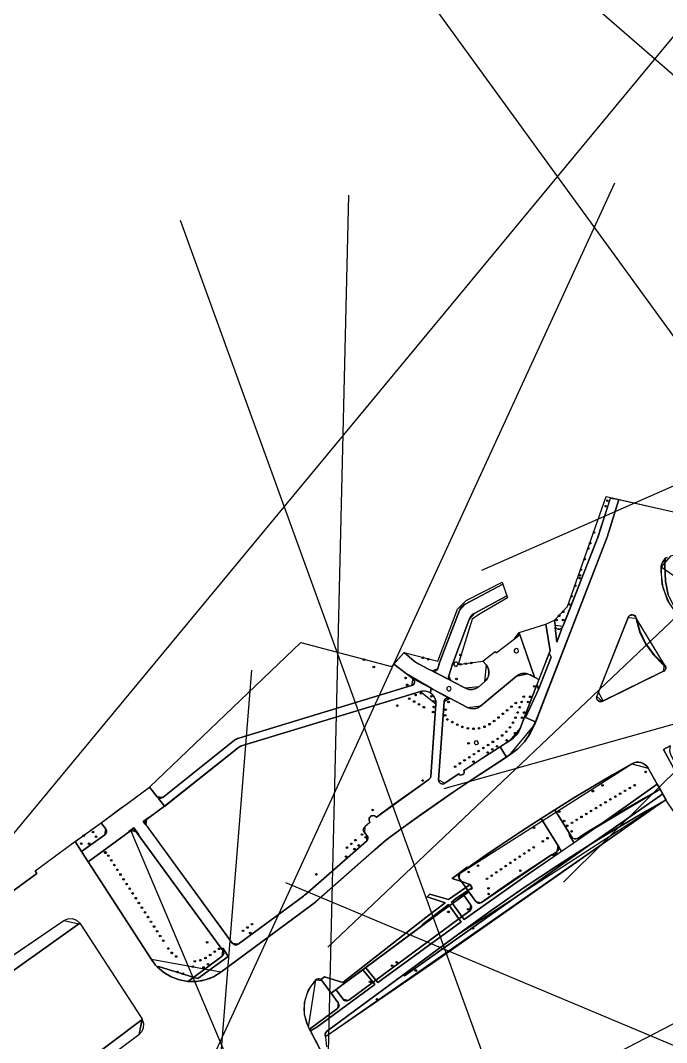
# Model space of a CAD drawing. Header units: metres. Extents: x 13966 to 15478, y -1639 to -430.
# Drawn here: x 14700.7 to 14861.3, y -911.7 to -657.6 of the extents above; entities that cross this region are included whole.
import ezdxf

# ---------------------------------------------------------------- set-up
doc = ezdxf.new("R2010")
doc.units = ezdxf.units.M
for name, color, linetype in [('BOUNDARY', 7, 'Continuous'), ('CURB', 7, 'Continuous'), ('ELECTR_CABLE', 7, 'Continuous'), ('ELECTR_CABLE_COMM', 7, 'Continuous'), ('GAS', 7, 'Continuous'), ('GRASS', 7, 'Continuous'), ('HEAT', 7, 'Continuous'), ('OVERHEAD_POWER_LINE', 7, 'Continuous'), ('ROAD', 7, 'Continuous'), ('SEWER', 7, 'Continuous'), ('SIDEWALK_PATH', 7, 'Continuous'), ('WATER_PIPELINE', 7, 'Continuous')]:
    doc.layers.add(name, color=color, linetype=linetype)

# ---------------------------------------------------------------- blocks, each defined once
blk = doc.blocks.new('ПУЗЫРЕПЛОДНИК_TINY_WINE_GOLD')
blk.add_circle((0, 0), 0.2)
blk = doc.blocks.new('ЛАПЧАТКА_GOLDFINGER')
blk.add_circle((0, 0), 0.2)
blk = doc.blocks.new('ИВА_БУЛЛАТА')
blk.add_circle((0, 0), 0.2)
blk = doc.blocks.new('СПИРЕЯ_GREFSHEIM')
blk.add_circle((0, 0), 0.2)
blk = doc.blocks.new('ПУЗЫРЕПЛОДНИК_LADY_IN_RED')
blk.add_circle((0, 0), 0.2)
blk = doc.blocks.new('КЛЕН_CRIMSON_SENTRY')
blk.add_circle((0, 0), 0.2)
blk = doc.blocks.new('КЛЕН_PRINCETON_GOLD')
blk.add_circle((0, 0), 0.2)
blk = doc.blocks.new('КЛЕН_ГИННАЛА')
blk.add_circle((0, 0), 0.2)

msp = doc.modelspace()

# ---------------------------------------------------------------- linework, layer by layer
at = {"layer": 'BOUNDARY'}
for points in [[(14676.98, -890.05), (14704.84, -869.67), (14704.36, -869.02), (14713.87, -862.05), (14721.71, -856.4), (14732.82, -848.19), (14770.43, -812.28), (14792.92, -818.26), (14796.13, -814.72), (14804.46, -816.94), (14809.33, -804.01), (14811.48, -801.85), (14820.46, -797.24), (14821.77, -801.15), (14814.79, -805.24), (14813.02, -806.43), (14809.49, -817.69), (14815.67, -816.87), (14818.73, -814.5), (14818.98, -814.82), (14823.51, -811.31), (14824.69, -809.8), (14831.34, -807.69), (14833.45, -806.71), (14836.72, -803.35), (14846.28, -775.98), (14863.79, -779.91)], [(14863.19, -854.44), (14861.17, -851.37), (14803.18, -892.05), (14776.51, -910.29), (14776.83, -912.8)]]:
    msp.add_lwpolyline(points, dxfattribs=at)
at = {"layer": 'CURB'}
for points in [[(14849.46, -776.69), (14846.55, -786.06), (14828.54, -832.59), (14822.2, -840.31), (14808.3, -849.47)], [(14847.4, -776.23), (14844.33, -785.92), (14835.52, -808.31), (14833.6, -808.06), (14833.45, -806.71)], [(14868.02, -789.5), (14862.32, -790.76), (14859.98, -793.46), (14882.64, -809.19), (14942.28, -781.63), (14943.74, -777.65), (14943.24, -776.57)], [(14804.99, -817.06), (14809.87, -804.3), (14811.28, -802.71), (14820.64, -797.79)], [(14820.64, -797.79), (14821.61, -800.65)], [(14807.99, -817.88), (14812.25, -806.52), (14813.64, -804.93), (14821.61, -800.65)], [(14824.9, -833.66), (14832.39, -814.33), (14831.34, -807.69)], [(14823.51, -811.31), (14824.21, -810.89), (14824.65, -809.72), (14824.67, -809.77)], [(14796.06, -814.67), (14798.62, -816.87), (14799.79, -817.66), (14811.34, -823.63)], [(14857.85, -815.07), (14860.64, -817.94)], [(14793.5, -817.62), (14798.26, -821.23), (14797.94, -822.99), (14754.97, -836.05), (14753.97, -836.57), (14736.1, -850.77), (14734.69, -850.6), (14732.8, -848.21)], [(14803.04, -819.34), (14804.45, -818.74), (14804.98, -817.02)], [(14807.68, -821.74), (14807.18, -820.56), (14807.99, -817.88)], [(14815.67, -816.87), (14816.47, -817.83), (14816.09, -822.06), (14814.64, -823.26), (14811.34, -823.63)], [(14807.68, -821.74), (14803.04, -819.34)], [(14804.64, -846.37), (14806.03, -826.95), (14807.48, -826.13), (14811.87, -828.4), (14815.17, -828.03), (14824.06, -820.61), (14826.79, -820.03)], [(14829.61, -821.49), (14826.79, -820.03)], [(14798.26, -821.23), (14807.48, -826.13)], [(14787.6, -856.95), (14787.54, -857), (14786.29, -858.09), (14786.2, -859.5), (14786.86, -860.25), (14786.76, -861.66), (14772.14, -874.44), (14771.06, -875.3), (14754.87, -887.28), (14753.47, -887.06), (14731.94, -857.57), (14732.16, -856.17), (14736.52, -852.99), (14736.58, -852.94), (14754.92, -838.37), (14755.91, -837.85), (14800.12, -824.42), (14803.98, -827.5), (14802.69, -845.58)], [(14844.38, -824.72), (14845.59, -826.82)], [(14826.57, -836.21), (14828.76, -832.01)], [(14822.51, -836.57), (14824.9, -833.66)], [(14822.51, -836.57), (14810.96, -844.06)], [(14824.02, -838.97), (14822.94, -839.82), (14821.52, -840.75), (14820.78, -841.22)], [(14809.81, -870.97), (14810.05, -869.58), (14852.68, -842.39), (14856.78, -843.53), (14861.17, -851.37)], [(14809.65, -844.93), (14806.2, -847.27)], [(14789.16, -855.69), (14789.22, -855.65), (14802.26, -846.34)], [(14804.64, -846.37), (14806.2, -847.27)], [(14808.3, -849.47), (14792.78, -860.48), (14791.49, -861.51), (14788.92, -863.76)], [(14839.15, -860.95), (14859.71, -848.75)], [(14859.71, -848.75), (14861.19, -851.37)], [(14776.51, -910.29), (14776.45, -909.97), (14776.83, -908.97), (14809.65, -884.69), (14861.17, -851.37)], [(14830.13, -855.99), (14834.41, -862.79)], [(14830.14, -856.01), (14833.52, -853.88)], [(14833.51, -853.86), (14837.78, -860.63)], [(14715.94, -864.25), (14721.7, -860.11), (14721.93, -858.7), (14720.75, -857.09)], [(14742.36, -896.54), (14750.85, -890.25), (14751.07, -888.86), (14729.51, -859.34), (14728.12, -859.12), (14717.6, -866.8)], [(14788.92, -863.76), (14774.11, -876.7), (14772.85, -877.71), (14750.52, -894.23), (14733.31, -891.1), (14714.31, -861.73)], [(14815.28, -876.9), (14832.73, -865.05), (14834.06, -864.18), (14834.1, -864.16), (14834.41, -862.79)], [(14715.94, -864.25), (14717.6, -866.8)], [(14704.35, -869.01), (14704.84, -869.67), (14676.98, -890.05)], [(14809.81, -870.97), (14813.88, -876.67)], [(14790.89, -943.61), (14772.31, -907.88), (14774.15, -896.16), (14775.67, -896.29), (14777.93, -899.45), (14805.49, -879.06), (14812.14, -874.23)], [(14810.92, -875.1), (14812.15, -874.25)], [(14810.92, -875.1), (14812.67, -877.55)], [(14813.88, -876.67), (14815.28, -876.9)], [(14779.13, -898.56), (14780.92, -900.97), (14782.32, -901.18), (14807.87, -882.28), (14812.44, -878.94)], [(14812.44, -878.94), (14812.67, -877.55)], [(14674.63, -906.49), (14711.47, -881.39), (14715.68, -882.25), (14730.87, -905.73), (14730.15, -909.76), (14692.19, -938.25), (14687.91, -937.54), (14672.97, -915.61), (14673.76, -911.44), (14676.66, -909.46), (14674.59, -906.43)], [(14742.36, -896.54), (14744, -896.57), (14745.72, -896.35), (14747.93, -895.69), (14749.24, -895.06)], [(14777.93, -899.45), (14779.71, -901.87), (14779.5, -903.26), (14772.57, -908.39)], [(14777.93, -899.45), (14779.13, -898.56)], [(14731.01, -905.98), (14688.33, -938.03)], [(14731.01, -905.98), (14730.15, -909.76)], [(14772.57, -908.39), (14774.13, -911.39)]]:
    msp.add_lwpolyline(points, dxfattribs=at)
msp.add_lwpolyline([(14853.69, -806.23), (14860.69, -817.81), (14860.51, -819.5), (14845.37, -826.93), (14844, -825.66), (14851.78, -806.04)], close=True, dxfattribs=at)
at = {"layer": 'ELECTR_CABLE'}
for p, q in [((14863, -661.49), (14594.44, -986.12)), ((14766.62, -871.91), (14928.61, -940.02))]:
    msp.add_line(p, q, dxfattribs=at)
at = {"layer": 'ELECTR_CABLE_COMM'}
msp.add_line((14857.8, -1165.49), (14728.24, -859.15), dxfattribs=at)
at = {"layer": 'GAS'}
for p, q in [((14995.68, -680.52), (14777.15, -888.04)), ((14978.5, -722.56), (14815.31, -794.32)), ((14738.26, -1067.53), (14758.27, -819.11))]:
    msp.add_line(p, q, dxfattribs=at)
at = {"layer": 'GRASS'}
for points in [[(14833.6, -808.06), (14833.45, -806.71), (14836.72, -803.35), (14846.28, -775.98), (14847.4, -776.23), (14844.35, -785.85), (14836.76, -805.18), (14835.52, -808.31), (14835.35, -808.6), (14835.1, -808.81), (14834.8, -808.92), (14834.46, -808.94), (14834.14, -808.84), (14833.88, -808.65), (14833.69, -808.38)], [(14798.62, -816.87), (14796.13, -814.72), (14804.46, -816.94), (14809.33, -804.01), (14811.48, -801.85), (14820.46, -797.24), (14820.64, -797.79), (14811.28, -802.71), (14810.82, -803.01), (14810.43, -803.38), (14810.11, -803.81), (14809.87, -804.3), (14805, -817.03), (14804.45, -818.74), (14804.37, -818.94), (14804.24, -819.12), (14804.08, -819.26), (14803.89, -819.37), (14803.67, -819.43), (14803.46, -819.45), (14803.24, -819.42), (14803.04, -819.34), (14801.97, -818.79), (14799.79, -817.66), (14799.48, -817.49), (14799.18, -817.3), (14798.9, -817.1)], [(14807.68, -821.74), (14807.46, -821.58), (14807.29, -821.37), (14807.18, -821.12), (14807.14, -820.85), (14807.14, -820.77), (14807.15, -820.7), (14807.16, -820.63), (14807.18, -820.56), (14807.99, -817.88), (14812.25, -806.52), (14812.49, -806.03), (14812.8, -805.59), (14813.19, -805.22), (14813.64, -804.93), (14821.61, -800.65), (14821.77, -801.15), (14814.79, -805.24), (14813.02, -806.43), (14809.49, -817.69), (14815.67, -816.87), (14816.47, -817.83), (14816.8, -818.32), (14817.03, -818.86), (14817.15, -819.43), (14817.15, -820.02), (14817.04, -820.6), (14816.82, -821.15), (14816.5, -821.63), (14816.09, -822.06), (14814.64, -823.26), (14813.89, -823.72), (14813.05, -823.94), (14812.18, -823.91), (14811.34, -823.63), (14808.42, -822.12)], [(14734.69, -850.6), (14732.8, -848.21), (14770.43, -812.28), (14792.92, -818.26), (14793.5, -817.62), (14798.26, -821.23), (14798.45, -821.43), (14798.58, -821.67), (14798.65, -821.93), (14798.64, -822.21), (14798.55, -822.47), (14798.4, -822.69), (14798.19, -822.87), (14797.94, -822.99), (14754.97, -836.05), (14754.7, -836.15), (14754.45, -836.26), (14754.2, -836.41), (14753.97, -836.57), (14736.1, -850.77), (14735.93, -850.88), (14735.75, -850.95), (14735.56, -850.98), (14735.36, -850.98), (14735.17, -850.94), (14734.99, -850.86), (14734.83, -850.75)], [(14809.49, -817.66), (14809.41, -817.38), (14809.18, -817.18), (14808.89, -817.14), (14808.62, -817.26), (14808.46, -817.51), (14808.46, -817.81), (14808.62, -818.06), (14808.89, -818.18), (14809.19, -818.14), (14809.47, -817.81)], [(14810.96, -844.06), (14811.04, -844.34), (14811.02, -844.62), (14810.91, -844.88), (14810.7, -845.08), (14810.43, -845.2), (14810.15, -845.21), (14809.88, -845.12), (14809.65, -844.93), (14808.79, -845.51), (14807.92, -846.1), (14807.06, -846.68), (14806.2, -847.27), (14805.96, -847.39), (14805.7, -847.44), (14805.43, -847.42), (14805.17, -847.33), (14804.95, -847.17), (14804.78, -846.96), (14804.68, -846.71), (14804.64, -846.44), (14804.64, -846.37), (14806.03, -826.95), (14806.07, -826.71), (14806.18, -826.49), (14806.33, -826.3), (14806.53, -826.15), (14806.76, -826.06), (14807.01, -826.02), (14807.25, -826.05), (14807.48, -826.13), (14811.87, -828.4), (14812.71, -828.68), (14813.57, -828.71), (14814.41, -828.49), (14815.17, -828.03), (14824.06, -820.61), (14825.14, -820.09), (14826.31, -819.96), (14827.45, -820.24), (14828.46, -820.9), (14829.61, -821.49), (14824.9, -833.66), (14824.49, -834.52), (14823.94, -835.31), (14823.28, -835.99), (14822.51, -836.57), (14819.6, -838.41), (14816.71, -840.28), (14813.83, -842.16)], [(14731.94, -857.57), (14731.77, -857.21), (14731.76, -856.82), (14731.89, -856.46), (14732.16, -856.17), (14736.52, -852.99), (14754.92, -838.37), (14755.15, -838.21), (14755.39, -838.07), (14755.65, -837.95), (14755.91, -837.85), (14800.12, -824.42), (14800.84, -824.29), (14801.55, -824.34), (14802.24, -824.56), (14802.86, -824.94), (14803.37, -825.46), (14803.74, -826.08), (14803.95, -826.77), (14803.98, -827.5), (14802.69, -845.58), (14802.65, -845.81), (14802.56, -846.01), (14802.43, -846.19), (14802.26, -846.34), (14798.98, -848.63), (14795.71, -850.94), (14792.45, -853.28), (14789.22, -855.65), (14789.16, -855.69), (14788.97, -855.51), (14788.74, -855.38), (14788.49, -855.31), (14788.22, -855.32), (14787.96, -855.39), (14787.74, -855.53), (14787.56, -855.72), (14787.43, -855.95), (14787.37, -856.21), (14787.38, -856.47), (14787.46, -856.72), (14787.6, -856.95), (14786.29, -858.09), (14786.05, -858.4), (14785.95, -858.77), (14786, -859.15), (14786.2, -859.5), (14786.86, -860.25), (14787.05, -860.6), (14787.1, -860.98), (14787, -861.35), (14786.76, -861.66), (14772.14, -874.44), (14771.88, -874.66), (14771.61, -874.88), (14771.34, -875.09), (14771.06, -875.3), (14754.87, -887.28), (14754.7, -887.38), (14754.52, -887.45), (14754.32, -887.47), (14754.13, -887.46), (14753.94, -887.41), (14753.76, -887.33), (14753.6, -887.21), (14753.47, -887.06)], [(14814.54, -837.17), (14814.23, -836.7), (14813.67, -836.78), (14813.51, -837.32), (14813.94, -837.69), (14814.46, -837.46)], [(14833.51, -853.86), (14838.26, -850.91), (14843.03, -848.02), (14847.84, -845.18), (14852.68, -842.39), (14853.22, -842.15), (14853.79, -842.02), (14854.38, -842), (14854.96, -842.11), (14855.52, -842.32), (14856.01, -842.64), (14856.44, -843.04), (14856.78, -843.53), (14859, -847.5), (14845.34, -857.14), (14843.79, -858.08), (14842.24, -859.03), (14840.7, -859.99), (14839.15, -860.95), (14838.78, -861.09), (14838.4, -861.08), (14838.05, -860.92), (14837.78, -860.63)], [(14859.71, -848.75), (14856.09, -850.8), (14852.49, -852.88), (14848.9, -854.99), (14845.34, -857.14), (14859, -847.5)], [(14776.43, -909.87), (14776.43, -909.78), (14776.45, -909.55), (14776.53, -909.34), (14776.65, -909.15), (14776.81, -908.99), (14795.74, -894.98), (14796.19, -895.09), (14842.6, -862.33), (14847.2, -859.52), (14851.83, -856.75), (14856.49, -854.03), (14861.17, -851.37), (14776.51, -910.29), (14776.45, -909.97)], [(14834.06, -864.18), (14834.02, -864.41), (14833.93, -864.62), (14833.79, -864.8), (14833.61, -864.95), (14833.4, -865.05), (14833.18, -865.1), (14832.95, -865.1), (14832.73, -865.05), (14828.32, -867.94), (14823.94, -870.88), (14819.59, -873.87), (14815.28, -876.9), (14814.91, -877.07), (14814.53, -877.08), (14814.17, -876.94), (14813.88, -876.67), (14811.93, -873.93), (14812.99, -873.22), (14812.51, -872.44), (14810.32, -871.69), (14809.81, -870.97), (14809.72, -870.8), (14809.65, -870.62), (14809.63, -870.42), (14809.64, -870.23), (14809.69, -870.04), (14809.78, -869.86), (14809.9, -869.71), (14810.05, -869.58), (14815.01, -866.09), (14820.01, -862.67), (14825.05, -859.31), (14830.14, -856.01), (14834.41, -862.79), (14834.44, -862.85), (14834.48, -862.92), (14834.51, -863), (14834.53, -863.07), (14834.56, -863.41), (14834.48, -863.7), (14834.33, -863.96)], [(14715.94, -864.25), (14714.31, -861.73), (14720.75, -857.09), (14721.93, -858.7), (14722.03, -858.87), (14722.09, -859.06), (14722.12, -859.25), (14722.11, -859.45), (14722.06, -859.64), (14721.97, -859.82), (14721.85, -859.97), (14721.7, -860.11)], [(14733.31, -891.1), (14717.6, -866.8), (14728.12, -859.12), (14728.29, -859.02), (14728.47, -858.95), (14728.66, -858.93), (14728.86, -858.94), (14729.05, -858.99), (14729.23, -859.07), (14729.38, -859.19), (14729.51, -859.34), (14751.07, -888.86), (14751.23, -889.22), (14751.25, -889.6), (14751.12, -889.96), (14750.85, -890.25), (14743.75, -895.51), (14742.54, -895.16), (14735, -892.81), (14734.71, -892.88), (14734.33, -892.46), (14733.97, -892.02), (14733.63, -891.57)], [(14796.19, -895.09), (14795.74, -894.98), (14809.65, -884.69), (14817.72, -878.85), (14825.9, -873.18), (14834.19, -867.67), (14842.6, -862.33)], [(14811.4, -873.2), (14810.32, -871.69), (14812.51, -872.44)], [(14811.93, -873.93), (14811.4, -873.2), (14812.51, -872.44), (14812.99, -873.22)], [(14810.47, -880.38), (14808.1, -877.15), (14808.8, -876.63), (14809.51, -876.12), (14810.21, -875.61), (14810.92, -875.1), (14812.67, -877.55), (14812.83, -877.91), (14812.84, -878.29), (14812.71, -878.65), (14812.44, -878.94)], [(14789.06, -896.19), (14786.53, -893.09), (14805.49, -879.06), (14805.95, -878.72), (14806.41, -878.38), (14806.87, -878.04), (14807.33, -877.71), (14809.7, -880.94)], [(14809.7, -880.94), (14807.33, -877.71), (14807.52, -877.57), (14807.72, -877.43), (14807.91, -877.29), (14808.1, -877.15), (14810.47, -880.38)], [(14681.48, -901.86), (14711.47, -881.39), (14712.51, -880.94), (14713.61, -880.91), (14714.64, -881.27), (14715.5, -882.01), (14683.65, -904.7)], [(14742.36, -896.54), (14740.22, -896.16), (14738.2, -895.4), (14736.35, -894.3), (14734.71, -892.88), (14735, -892.81), (14742.54, -895.16), (14743.75, -895.51)], [(14780.92, -900.97), (14779.13, -898.56), (14785.84, -893.6), (14788.37, -896.71), (14782.32, -901.18), (14781.96, -901.35), (14781.58, -901.37), (14781.21, -901.24)], [(14788.37, -896.71), (14785.84, -893.6), (14786.53, -893.09), (14789.06, -896.19)], [(14772.31, -907.88), (14771.3, -904.84), (14771.3, -901.72), (14772.26, -898.74), (14774.15, -896.16), (14774.32, -896.02), (14774.51, -895.93), (14774.72, -895.88), (14774.94, -895.87), (14775.15, -895.91), (14775.35, -896), (14775.52, -896.12), (14775.67, -896.29), (14777.93, -899.45), (14779.71, -901.87), (14779.81, -902.03), (14779.88, -902.22), (14779.91, -902.41), (14779.9, -902.61), (14779.85, -902.8), (14779.77, -902.98), (14779.65, -903.13), (14779.5, -903.26), (14772.57, -908.39)]]:
    msp.add_lwpolyline(points, close=True, dxfattribs=at)
msp.add_lwpolyline([(14683.65, -904.7), (14715.5, -882.01), (14715.55, -882.06), (14715.59, -882.12), (14715.63, -882.18), (14715.68, -882.25), (14730.87, -905.73), (14730.9, -905.79), (14730.94, -905.86), (14730.98, -905.92), (14731.01, -905.98), (14688.33, -938.03)], dxfattribs=at)
at = {"layer": 'HEAT'}
for p, q in [((14884.22, -1103.54), (14740.5, -707.31)), ((14757.53, -961.62), (15048.85, -810.88))]:
    msp.add_line(p, q, dxfattribs=at)
at = {"layer": 'OVERHEAD_POWER_LINE'}
for p, q in [((15004.16, -794), (14731.93, -557.26)), ((14683.07, -1058.14), (14848.46, -697.95)), ((14835.67, -871.81), (14965.65, -742.89)), ((14806.01, -848.57), (15141.57, -754.17))]:
    msp.add_line(p, q, dxfattribs=at)
at = {"layer": 'ROAD'}
for points in [[(14676.98, -890.05), (14704.84, -869.67), (14704.36, -869.02), (14713.87, -862.05), (14714.31, -861.73), (14715.94, -864.25), (14717.6, -866.8), (14733.31, -891.1), (14733.63, -891.57), (14733.97, -892.02), (14734.33, -892.46), (14734.71, -892.88), (14736.35, -894.3), (14738.2, -895.4), (14740.22, -896.16), (14742.36, -896.54), (14744.53, -896.53), (14746.65, -896.13), (14748.67, -895.36), (14750.52, -894.23), (14772.85, -877.71), (14773.17, -877.47), (14773.49, -877.22), (14773.8, -876.96), (14774.11, -876.7), (14788.92, -863.76), (14791.49, -861.51), (14791.8, -861.25), (14792.12, -860.98), (14792.45, -860.73), (14792.78, -860.48), (14796.62, -857.67), (14800.49, -854.9), (14804.39, -852.17), (14808.3, -849.47), (14811.58, -847.25), (14814.88, -845.06), (14818.19, -842.89), (14821.52, -840.75), (14822.2, -840.31), (14824.23, -838.78), (14825.99, -836.96), (14827.43, -834.88), (14828.54, -832.59), (14828.76, -832.01), (14846.55, -786.06), (14849.46, -776.69), (14863.79, -779.91)], [(14861.45, -791.1), (14861.22, -791.25), (14861.01, -791.41), (14860.6, -791.84), (14860.29, -792.33), (14860.08, -792.88), (14859.98, -793.46), (14859.96, -793.76), (14859.94, -794.06), (14859.93, -794.37), (14859.93, -794.67), (14860.43, -798.63), (14861.87, -802.3)], [(14862.25, -837.92), (14860.53, -838.84), (14863.6, -844.46)], [(14863.19, -854.44), (14861.17, -851.37), (14860.32, -849.85), (14859.71, -848.75), (14859, -847.5), (14856.78, -843.53), (14856.44, -843.04), (14856.01, -842.64), (14855.52, -842.32), (14854.96, -842.11), (14854.38, -842), (14853.79, -842.02), (14853.22, -842.15), (14852.68, -842.39), (14847.84, -845.18), (14843.03, -848.02), (14838.26, -850.91), (14833.51, -853.86), (14830.14, -856.01), (14825.55, -858.98), (14821, -862), (14816.48, -865.08), (14812, -868.2), (14811.79, -868.08), (14808.04, -870.9), (14810.32, -871.69), (14811.4, -873.2), (14807.08, -876.19), (14802.51, -874.82), (14801.83, -875.47), (14806.31, -876.96), (14801.46, -880.61), (14780.87, -896.77), (14776.33, -895.38), (14775.4, -896.03), (14775.08, -895.89), (14774.75, -895.87), (14774.43, -895.96), (14774.15, -896.16), (14772.88, -897.68), (14771.95, -899.41), (14771.38, -901.29), (14771.18, -903.27), (14771.25, -904.47), (14771.47, -905.64), (14771.82, -906.79), (14772.31, -907.88), (14772.57, -908.39), (14772.79, -908.81), (14790.89, -943.61)], [(14681.46, -901.84), (14711.47, -881.39), (14712.51, -880.94), (14713.61, -880.91), (14714.64, -881.27), (14715.5, -882.01), (14715.68, -882.25), (14730.87, -905.73), (14731.01, -905.98), (14731.32, -907), (14731.27, -908.03), (14730.87, -908.98), (14730.15, -909.76), (14692.19, -938.25)]]:
    msp.add_lwpolyline(points, dxfattribs=at)
for points in [[(14845.37, -826.93), (14845.13, -827.01), (14844.88, -827.03), (14844.64, -826.98), (14844.4, -826.88), (14844.21, -826.72), (14844.06, -826.51), (14843.97, -826.28), (14843.93, -826.03), (14843.94, -825.93), (14843.95, -825.84), (14843.97, -825.75), (14844, -825.66), (14851.78, -806.04), (14851.94, -805.76), (14852.19, -805.56), (14852.48, -805.44), (14852.8, -805.41), (14853.12, -805.5), (14853.38, -805.67), (14853.58, -805.92), (14853.69, -806.23), (14854.62, -809.57), (14856.12, -812.66), (14858.16, -815.44), (14860.69, -817.81), (14860.87, -817.99), (14860.99, -818.21), (14861.06, -818.45), (14861.07, -818.7), (14861.01, -818.95), (14860.89, -819.17), (14860.73, -819.36), (14860.51, -819.5)], [(14824.66, -809.77), (14831.34, -807.69), (14832.39, -814.33), (14829.61, -821.49), (14828.46, -820.9)], [(14796.7, -820.05), (14793.5, -817.62), (14796.13, -814.72), (14798.62, -816.87), (14798.9, -817.1), (14799.18, -817.3), (14799.48, -817.49), (14799.79, -817.66), (14801.97, -818.79), (14803.04, -819.34), (14807.68, -821.74), (14808.42, -822.12), (14811.34, -823.63), (14812.18, -823.91), (14813.05, -823.94), (14813.89, -823.72), (14814.64, -823.26), (14816.09, -822.06), (14816.5, -821.63), (14816.82, -821.15), (14817.04, -820.6), (14817.15, -820.02), (14817.15, -819.43), (14817.03, -818.86), (14816.8, -818.32), (14816.47, -817.83), (14815.67, -816.87), (14818.73, -814.5), (14818.98, -814.82), (14823.51, -811.31), (14824.21, -810.89), (14824.45, -810.69), (14824.62, -810.43), (14824.7, -810.13), (14824.68, -809.82), (14828.46, -820.9), (14826.79, -820.03), (14826.07, -819.92), (14825.35, -819.98), (14824.67, -820.22), (14824.06, -820.61), (14815.17, -828.03), (14814.41, -828.49), (14813.57, -828.71), (14812.71, -828.68), (14811.87, -828.4), (14808.83, -826.83), (14807.49, -826.12), (14803.33, -823.93), (14802.85, -823.65)], [(14824.5, -814.31), (14824.42, -814.03), (14824.19, -813.83), (14823.9, -813.79), (14823.63, -813.91), (14823.47, -814.16), (14823.47, -814.46), (14823.63, -814.71), (14823.9, -814.83), (14824.19, -814.79), (14824.48, -814.46)], [(14806.69, -823.76), (14806.73, -823.97), (14806.84, -824.13), (14807.01, -824.25), (14807.21, -824.29), (14807.42, -824.25), (14807.58, -824.13), (14807.7, -823.97), (14807.74, -823.76), (14807.7, -823.56), (14807.58, -823.39), (14807.42, -823.28), (14807.21, -823.24), (14807.01, -823.28), (14806.84, -823.39), (14806.73, -823.56)], [(14863.6, -844.46), (14860.53, -838.84), (14862.25, -837.92), (14862.09, -838.54), (14862.07, -839.18), (14862.18, -839.81), (14862.43, -840.41), (14864.24, -843.75)], [(14810.32, -871.69), (14808.04, -870.9), (14811.79, -868.08), (14812, -868.2), (14811.51, -868.54), (14811.02, -868.89), (14810.53, -869.23), (14810.05, -869.58), (14809.9, -869.71), (14809.78, -869.86), (14809.69, -870.04), (14809.64, -870.23), (14809.63, -870.42), (14809.65, -870.62), (14809.72, -870.8), (14809.81, -870.97)], [(14775.67, -896.29), (14775.61, -896.21), (14775.54, -896.14), (14775.47, -896.08), (14775.4, -896.03), (14776.33, -895.38), (14780.87, -896.77), (14801.46, -880.61), (14806.31, -876.96), (14801.83, -875.47), (14802.51, -874.82), (14807.08, -876.19), (14811.4, -873.2), (14811.93, -873.93), (14808.97, -875.92), (14807.88, -876.85), (14808.1, -877.15), (14807.91, -877.29), (14807.72, -877.43), (14807.52, -877.57), (14807.33, -877.71), (14807.09, -877.37), (14800.69, -882.37), (14800.53, -882.73), (14777.93, -899.45)], [(14808.1, -877.15), (14807.88, -876.85), (14808.97, -875.92), (14811.93, -873.93), (14812.14, -874.23), (14811.13, -874.95), (14810.12, -875.68), (14809.11, -876.41)], [(14805.49, -879.06), (14800.53, -882.73), (14800.69, -882.37), (14807.09, -877.37), (14807.33, -877.71), (14806.87, -878.04), (14806.41, -878.38), (14805.95, -878.72)]]:
    msp.add_lwpolyline(points, close=True, dxfattribs=at)
at = {"layer": 'SEWER'}
msp.add_line((14975.18, -890.53), (14725.55, -546.75), dxfattribs=at)
at = {"layer": 'SIDEWALK_PATH'}
for points in [[(14828.76, -832.01), (14826.28, -830.9), (14829.51, -823.97), (14832.63, -815.9), (14832.17, -814.9), (14832.39, -814.33), (14831.34, -807.69), (14833.45, -806.71), (14833.6, -808.06), (14833.61, -808.14), (14833.63, -808.21), (14833.65, -808.29), (14833.68, -808.36), (14833.65, -808.53), (14834.06, -812.17), (14835.24, -809.03), (14835.24, -808.71), (14835.33, -808.62), (14835.41, -808.53), (14835.47, -808.42), (14835.52, -808.31), (14844.18, -786.32), (14847.36, -776.35), (14849.46, -776.69), (14846.55, -786.06)], [(14867.21, -808.08), (14863.95, -805.27), (14861.59, -801.76), (14860.23, -797.75), (14859.98, -793.46), (14860.08, -792.88), (14860.29, -792.33), (14860.6, -791.84), (14861.01, -791.41), (14860.89, -793.14), (14861.04, -797), (14861.71, -800.43), (14862.95, -802.95), (14865.71, -806.55)], [(14807.68, -821.74), (14803.04, -819.34), (14803.24, -819.42), (14803.46, -819.45), (14803.67, -819.43), (14803.89, -819.37), (14804.08, -819.26), (14804.24, -819.12), (14804.37, -818.94), (14804.45, -818.74), (14804.97, -817.05), (14809.87, -804.3), (14810.11, -803.81), (14810.43, -803.38), (14810.82, -803.01), (14811.28, -802.71), (14820.64, -797.79), (14821.61, -800.65), (14813.64, -804.93), (14813.19, -805.22), (14812.8, -805.59), (14812.49, -806.03), (14812.25, -806.52), (14807.99, -817.88), (14807.18, -820.56), (14807.16, -820.63), (14807.15, -820.7), (14807.14, -820.77), (14807.14, -820.85), (14807.18, -821.12), (14807.29, -821.37), (14807.46, -821.58)], [(14845.42, -826.83), (14845.13, -826.92), (14844.83, -826.92), (14844.55, -826.83), (14844.3, -826.66), (14844.11, -826.43), (14844, -826.15), (14843.98, -825.86), (14844.05, -825.56), (14851.82, -805.94), (14851.99, -805.66), (14852.23, -805.46), (14852.52, -805.34), (14852.85, -805.31), (14853.16, -805.4), (14853.43, -805.57), (14853.62, -805.82), (14853.73, -806.13), (14854.66, -809.47), (14856.17, -812.57), (14858.2, -815.34), (14860.73, -817.71), (14860.91, -817.89), (14861.03, -818.11), (14861.1, -818.35), (14861.11, -818.6), (14861.05, -818.85), (14860.93, -819.07), (14860.77, -819.26), (14860.56, -819.4)], [(14834.06, -812.17), (14833.65, -808.53), (14833.68, -808.36), (14833.8, -808.56), (14833.96, -808.72), (14834.16, -808.84), (14834.38, -808.92), (14834.61, -808.94), (14834.83, -808.91), (14835.05, -808.83), (14835.24, -808.71), (14835.24, -809.03)], [(14829.15, -822.68), (14832.17, -814.9), (14832.63, -815.9), (14829.51, -823.97), (14829.2, -823.06)], [(14735.04, -851.05), (14735.03, -850.88), (14735.3, -850.97), (14735.58, -850.98), (14735.85, -850.91), (14736.1, -850.77), (14753.97, -836.57), (14754.2, -836.41), (14754.45, -836.26), (14754.7, -836.15), (14754.97, -836.05), (14797.94, -822.99), (14798.19, -822.87), (14798.4, -822.69), (14798.55, -822.47), (14798.64, -822.21), (14798.65, -821.93), (14798.58, -821.67), (14798.45, -821.43), (14798.26, -821.23), (14796.7, -820.05), (14802.79, -823.64), (14802.68, -824.8), (14802.08, -824.49), (14801.44, -824.32), (14800.78, -824.29), (14800.12, -824.42), (14755.91, -837.85), (14755.65, -837.95), (14755.39, -838.07), (14755.15, -838.21), (14754.92, -838.37), (14736.55, -852.96)], [(14826.28, -830.9), (14826.03, -830.74), (14829.11, -822.8), (14829.17, -822.79), (14829.2, -823.06), (14829.51, -823.97)], [(14809.65, -844.93), (14809.88, -845.12), (14810.15, -845.21), (14810.43, -845.2), (14810.7, -845.08), (14810.91, -844.88), (14811.02, -844.62), (14811.04, -844.34), (14810.96, -844.06), (14813.19, -842.57), (14815.44, -841.1), (14817.69, -839.64), (14819.94, -838.19), (14821.52, -840.75), (14814.21, -845.5), (14806.98, -850.37), (14799.84, -855.37), (14792.78, -860.48), (14792.45, -860.73), (14792.12, -860.98), (14791.8, -861.25), (14791.49, -861.51), (14774.11, -876.7), (14773.8, -876.96), (14773.49, -877.22), (14773.17, -877.47), (14772.85, -877.71), (14750.52, -894.23), (14748.67, -895.36), (14746.65, -896.13), (14744.53, -896.53), (14742.36, -896.54), (14743.75, -895.51), (14744.82, -895.82), (14752.35, -890.29), (14751.09, -888.33), (14750.64, -888.27), (14730.08, -860.11), (14730.15, -860.02), (14728.93, -858.36), (14727.7, -859.28), (14727.68, -859.44), (14717.6, -866.8), (14715.94, -864.25), (14721.7, -860.11), (14721.85, -859.97), (14721.97, -859.82), (14722.06, -859.64), (14722.11, -859.45), (14722.12, -859.25), (14722.09, -859.06), (14722.03, -858.87), (14721.93, -858.7), (14720.75, -857.09), (14725.88, -853.32), (14726.98, -852.5), (14732.8, -848.21), (14734.69, -850.6), (14734.76, -850.69), (14734.85, -850.76), (14734.94, -850.83), (14735.03, -850.88), (14735.04, -851.05), (14736.55, -852.96), (14732.74, -855.75), (14732.63, -855.73), (14731.24, -856.75), (14732.13, -857.96), (14732.25, -857.99), (14753.47, -887.06), (14753.6, -887.21), (14753.76, -887.33), (14753.94, -887.41), (14754.13, -887.46), (14754.32, -887.47), (14754.52, -887.45), (14754.7, -887.38), (14754.87, -887.28), (14771.06, -875.3), (14771.34, -875.09), (14771.61, -874.88), (14771.88, -874.66), (14772.14, -874.44), (14786.76, -861.66), (14787, -861.35), (14787.1, -860.98), (14787.05, -860.6), (14786.86, -860.25), (14786.2, -859.5), (14786.09, -859.34), (14786, -859.16), (14785.96, -858.97), (14785.95, -858.77), (14785.99, -858.58), (14786.06, -858.4), (14786.16, -858.23), (14786.29, -858.09), (14787.6, -856.95), (14787.46, -856.72), (14787.38, -856.47), (14787.37, -856.21), (14787.43, -855.95), (14787.56, -855.72), (14787.74, -855.53), (14787.96, -855.39), (14788.22, -855.32), (14788.49, -855.31), (14788.74, -855.38), (14788.97, -855.51), (14789.16, -855.69), (14789.22, -855.65), (14792.45, -853.28), (14795.71, -850.94), (14798.98, -848.63), (14802.26, -846.34), (14802.43, -846.19), (14802.56, -846.01), (14802.65, -845.81), (14802.69, -845.58), (14803.98, -827.5), (14803.93, -826.71), (14803.69, -825.98), (14803.26, -825.33), (14802.68, -824.8), (14802.79, -823.64), (14803.33, -823.93), (14807.08, -826.02), (14806.69, -826.08), (14806.36, -826.27), (14806.13, -826.57), (14806.03, -826.95), (14804.64, -846.37), (14804.64, -846.44), (14804.68, -846.71), (14804.78, -846.96), (14804.95, -847.17), (14805.17, -847.33), (14805.43, -847.42), (14805.7, -847.44), (14805.96, -847.39), (14806.2, -847.27), (14807.06, -846.68), (14807.92, -846.1), (14808.79, -845.51)], [(14821.52, -840.75), (14819.94, -838.19), (14820.58, -837.79), (14821.22, -837.38), (14821.87, -836.97), (14822.51, -836.57), (14823.28, -835.99), (14823.94, -835.31), (14824.49, -834.52), (14824.9, -833.66), (14826.03, -830.74), (14826.28, -830.9), (14828.76, -832.01), (14828.54, -832.59), (14827.43, -834.88), (14825.99, -836.96), (14824.23, -838.78), (14822.2, -840.31), (14822.03, -840.42), (14821.86, -840.53), (14821.69, -840.64)], [(14861.17, -851.37), (14856.49, -854.03), (14851.83, -856.75), (14847.2, -859.52), (14842.6, -862.33), (14859.81, -850.31), (14860.32, -849.85)], [(14731.87, -857.62), (14731.24, -856.75), (14732.11, -856.11), (14732.16, -856.17), (14731.89, -856.46), (14731.76, -856.82), (14731.77, -857.21), (14731.94, -857.57)], [(14834.41, -862.79), (14830.14, -856.01), (14830.98, -855.47), (14831.82, -854.93), (14832.67, -854.4), (14833.51, -853.86), (14837.06, -859.5), (14837.28, -860.39), (14838.32, -862.09), (14835.17, -864.18), (14834.54, -863.1), (14834.51, -863), (14834.48, -862.92), (14834.44, -862.85)], [(14728.12, -859.12), (14727.68, -859.44), (14727.7, -859.28), (14728.93, -858.36), (14730.15, -860.02), (14730.08, -860.11), (14729.51, -859.34), (14729.38, -859.19), (14729.23, -859.07), (14729.05, -858.99), (14728.86, -858.94), (14728.66, -858.93), (14728.47, -858.95), (14728.29, -859.02)], [(14837.28, -860.39), (14837.06, -859.5), (14837.78, -860.63), (14838.05, -860.92), (14838.4, -861.08), (14838.78, -861.09), (14839.15, -860.95), (14840.7, -859.99), (14842.24, -859.03), (14843.79, -858.08), (14845.34, -857.14), (14838.32, -862.09)], [(14832.73, -865.05), (14832.95, -865.1), (14833.18, -865.1), (14833.4, -865.05), (14833.61, -864.95), (14833.79, -864.8), (14833.93, -864.62), (14834.02, -864.41), (14834.06, -864.18), (14834.33, -863.96), (14834.48, -863.7), (14834.56, -863.41), (14834.54, -863.1), (14835.17, -864.18), (14826.88, -869.86), (14811.02, -881.13), (14810.47, -880.38), (14812.44, -878.94), (14812.71, -878.65), (14812.84, -878.29), (14812.83, -877.91), (14812.67, -877.55), (14810.92, -875.1), (14811.22, -874.88), (14811.53, -874.66), (14811.83, -874.45), (14812.14, -874.23), (14813.88, -876.67), (14814.17, -876.94), (14814.53, -877.08), (14814.91, -877.07), (14815.28, -876.9), (14819.59, -873.87), (14823.94, -870.88), (14828.32, -867.94)], [(14789.52, -896.75), (14789.06, -896.19), (14809.7, -880.94), (14810.26, -881.69)], [(14744.82, -895.82), (14743.75, -895.51), (14750.85, -890.25), (14751.12, -889.96), (14751.25, -889.6), (14751.23, -889.22), (14751.07, -888.86), (14750.64, -888.27), (14751.09, -888.33), (14752.35, -890.29)], [(14772.79, -908.81), (14772.57, -908.39), (14779.5, -903.26), (14779.65, -903.13), (14779.77, -902.98), (14779.85, -902.8), (14779.9, -902.61), (14779.91, -902.41), (14779.88, -902.22), (14779.81, -902.03), (14779.71, -901.87), (14777.93, -899.45), (14779.13, -898.56), (14780.92, -900.97), (14781.21, -901.24), (14781.58, -901.37), (14781.96, -901.35), (14782.32, -901.18), (14788.37, -896.71), (14788.83, -897.28), (14774.42, -907.89)], [(14692.19, -938.25), (14691.24, -938.73), (14690.22, -938.85), (14689.21, -938.61), (14688.33, -938.03), (14731.01, -905.98), (14731.32, -907), (14731.27, -908.03), (14730.87, -908.98), (14730.15, -909.76)]]:
    msp.add_lwpolyline(points, close=True, dxfattribs=at)
for points in [[(14861.71, -800.43), (14861.04, -797), (14860.89, -793.14), (14861.01, -791.41), (14861.22, -791.25), (14861.45, -791.1)], [(14790.86, -943.55), (14772.79, -908.81), (14774.42, -907.89), (14788.83, -897.28), (14788.37, -896.71), (14789.06, -896.19), (14789.52, -896.75), (14810.26, -881.69), (14809.7, -880.94), (14810.47, -880.38), (14811.02, -881.13), (14826.88, -869.86), (14845.34, -857.14), (14848.9, -854.99), (14852.49, -852.88), (14856.09, -850.8), (14859.71, -848.75), (14860.32, -849.85), (14859.81, -850.31), (14842.6, -862.33), (14834.19, -867.67), (14825.9, -873.18), (14817.72, -878.85), (14809.65, -884.69), (14776.82, -908.98), (14776.65, -909.15), (14776.53, -909.34), (14776.45, -909.55), (14776.43, -909.78), (14776.43, -909.87), (14776.45, -909.97), (14776.51, -910.29), (14776.83, -912.8)]]:
    msp.add_lwpolyline(points, dxfattribs=at)
at = {"layer": 'WATER_PIPELINE'}
msp.add_line((14773.15, -1088.55), (14782.37, -701.07), dxfattribs=at)

# ---------------------------------------------------------------- block references
at = {"layer": 'BUSH'}
for name, p in [('ИВА_БУЛЛАТА', (14846.62, -777.02)), ('СПИРЕЯ_GREFSHEIM', (14846.2, -778.36)), ('ПУЗЫРЕПЛОДНИК_TINY_WINE_GOLD', (14843.26, -784.92)), ('ПУЗЫРЕПЛОДНИК_LADY_IN_RED', (14842.34, -787.56)), ('СПИРЕЯ_GREFSHEIM', (14841.88, -788.88)), ('ИВА_БУЛЛАТА', (14840.95, -791.53)), ('ЛАПЧАТКА_GOLDFINGER', (14840.03, -794.17)), ('ЛАПЧАТКА_GOLDFINGER', (14839.73, -796.26)), ('ПУЗЫРЕПЛОДНИК_TINY_WINE_GOLD', (14838.65, -798.14)), ('ИВА_БУЛЛАТА', (14837.17, -802.77)), ('ПУЗЫРЕПЛОДНИК_LADY_IN_RED', (14837.72, -800.78)), ('ПУЗЫРЕПЛОДНИК_TINY_WINE_GOLD', (14834.64, -805.62)), ('ЛАПЧАТКА_GOLDFINGER', (14835.62, -804.62)), ('ПУЗЫРЕПЛОДНИК_LADY_IN_RED', (14833.95, -806.69)), ('СПИРЕЯ_GREFSHEIM', (14835.63, -806.68)), ('ПУЗЫРЕПЛОДНИК_TINY_WINE_GOLD', (14788.55, -818.33)), ('СПИРЕЯ_GREFSHEIM', (14800.75, -816.06)), ('ПУЗЫРЕПЛОДНИК_LADY_IN_RED', (14802.1, -816.42)), ('ПУЗЫРЕПЛОДНИК_LADY_IN_RED', (14810.1, -817.71)), ('ПУЗЫРЕПЛОДНИК_TINY_WINE_GOLD', (14811.41, -817.53)), ('ЛАПЧАТКА_GOLDFINGER', (14812.79, -817.35)), ('ПУЗЫРЕПЛОДНИК_LADY_IN_RED', (14796.47, -821.08)), ('СПИРЕЯ_GREFSHEIM', (14796.84, -822.8)), ('ПУЗЫРЕПЛОДНИК_TINY_WINE_GOLD', (14809.11, -821.35)), ('СПИРЕЯ_GREFSHEIM', (14828.44, -823.15)), ('СПИРЕЯ_GREFSHEIM', (14798.95, -825.29)), ('ПУЗЫРЕПЛОДНИК_LADY_IN_RED', (14800.29, -824.89)), ('ПУЗЫРЕПЛОДНИК_TINY_WINE_GOLD', (14802.85, -825.63)), ('ИВА_БУЛЛАТА', (14825.83, -825.74)), ('ПУЗЫРЕПЛОДНИК_LADY_IN_RED', (14827.43, -825.76)), ('ИВА_БУЛЛАТА', (14797.37, -826.24)), ('ЛАПЧАТКА_GOLDFINGER', (14798.58, -826.94)), ('ПУЗЫРЕПЛОДНИК_TINY_WINE_GOLD', (14799.79, -827.65)), ('ПУЗЫРЕПЛОДНИК_LADY_IN_RED', (14801, -828.35)), ('ИВА_БУЛЛАТА', (14803.43, -828.27)), ('ЛАПЧАТКА_GOLDFINGER', (14803.44, -826.87)), ('ПУЗЫРЕПЛОДНИК_TINY_WINE_GOLD', (14807.13, -827.06)), ('ПУЗЫРЕПЛОДНИК_LADY_IN_RED', (14822.76, -828.21)), ('СПИРЕЯ_GREFSHEIM', (14823.84, -827.31)), ('ПУЗЫРЕПЛОДНИК_TINY_WINE_GOLD', (14824.81, -828.35)), ('ЛАПЧАТКА_GOLDFINGER', (14825.32, -827.05)), ('ПУЗЫРЕПЛОДНИК_TINY_WINE_GOLD', (14826.92, -827.06)), ('СПИРЕЯ_GREFSHEIM', (14803.26, -829.54)), ('СПИРЕЯ_GREFSHEIM', (14806.28, -830.36)), ('ПУЗЫРЕПЛОДНИК_LADY_IN_RED', (14806.38, -828.96)), ('ИВА_БУЛЛАТА', (14819.54, -830.9)), ('ЛАПЧАТКА_GOLDFINGER', (14820.61, -830)), ('ПУЗЫРЕПЛОДНИК_TINY_WINE_GOLD', (14821.69, -829.1)), ('СПИРЕЯ_GREFSHEIM', (14823.77, -830.95)), ('ПУЗЫРЕПЛОДНИК_LADY_IN_RED', (14824.31, -829.66)), ('ИВА_БУЛЛАТА', (14825.41, -830.98)), ('ЛАПЧАТКА_GOLDFINGER', (14825.91, -829.67)), ('ИВА_БУЛЛАТА', (14806.81, -831.41)), ('ЛАПЧАТКА_GOLDFINGER', (14808.05, -832.05)), ('ПУЗЫРЕПЛОДНИК_TINY_WINE_GOLD', (14809.29, -832.69)), ('ПУЗЫРЕПЛОДНИК_LADY_IN_RED', (14810.58, -833.24)), ('СПИРЕЯ_GREFSHEIM', (14811.93, -833.62)), ('ЛАПЧАТКА_GOLDFINGER', (14814.71, -833.58)), ('ПУЗЫРЕПЛОДНИК_TINY_WINE_GOLD', (14816.06, -833.21)), ('ПУЗЫРЕПЛОДНИК_LADY_IN_RED', (14817.31, -832.58)), ('СПИРЕЯ_GREFSHEIM', (14818.46, -831.8)), ('ЛАПЧАТКА_GOLDFINGER', (14822.39, -833.37)), ('ИВА_БУЛЛАТА', (14823.17, -832.21)), ('ИВА_БУЛЛАТА', (14813.32, -833.71)), ('СПИРЕЯ_GREFSHEIM', (14819.33, -836.21)), ('ПУЗЫРЕПЛОДНИК_LADY_IN_RED', (14820.45, -835.37)), ('ПУЗЫРЕПЛОДНИК_TINY_WINE_GOLD', (14821.48, -834.43)), ('СПИРЕЯ_GREFSHEIM', (14823.69, -834.8)), ('ПУЗЫРЕПЛОДНИК_TINY_WINE_GOLD', (14815.79, -838.48)), ('ЛАПЧАТКА_GOLDFINGER', (14816.97, -837.73)), ('ИВА_БУЛЛАТА', (14818.15, -836.97)), ('ПУЗЫРЕПЛОДНИК_TINY_WINE_GOLD', (14819.19, -838.08)), ('ПУЗЫРЕПЛОДНИК_LADY_IN_RED', (14821.56, -836.58)), ('ИВА_БУЛЛАТА', (14812.28, -840.78)), ('СПИРЕЯ_GREFSHEIM', (14813.45, -840.02)), ('ПУЗЫРЕПЛОДНИК_LADY_IN_RED', (14814.62, -839.25)), ('ИВА_БУЛЛАТА', (14816.84, -839.6)), ('ЛАПЧАТКА_GOLDFINGER', (14818.01, -838.84)), ('ПУЗЫРЕПЛОДНИК_LADY_IN_RED', (14808.78, -843.11)), ('ПУЗЫРЕПЛОДНИК_TINY_WINE_GOLD', (14809.95, -842.33)), ('ЛАПЧАТКА_GOLDFINGER', (14811.11, -841.56)), ('СПИРЕЯ_GREFSHEIM', (14813.32, -841.89)), ('ИВА_БУЛЛАТА', (14856.13, -844.43)), ('ПУЗЫРЕПЛОДНИК_TINY_WINE_GOLD', (14845.4, -847.78)), ('ЛАПЧАТКА_GOLDFINGER', (14852.19, -848.44)), ('ПУЗЫРЕПЛОДНИК_TINY_WINE_GOLD', (14853.4, -847.74)), ('ПУЗЫРЕПЛОДНИК_LADY_IN_RED', (14842.99, -849.21)), ('ПУЗЫРЕПЛОДНИК_TINY_WINE_GOLD', (14847.36, -851.27)), ('ПУЗЫРЕПЛОДНИК_LADY_IN_RED', (14848.56, -850.56)), ('СПИРЕЯ_GREFSHEIM', (14849.77, -849.84)), ('ИВА_БУЛЛАТА', (14850.98, -849.14)), ('СПИРЕЯ_GREFSHEIM', (14843.76, -853.43)), ('ИВА_БУЛЛАТА', (14844.95, -852.7)), ('ЛАПЧАТКА_GOLDFINGER', (14846.15, -851.98)), ('ЛАПЧАТКА_GOLDFINGER', (14834.64, -854.34)), ('ИВА_БУЛЛАТА', (14838.98, -856.35)), ('ЛАПЧАТКА_GOLDFINGER', (14840.17, -855.61)), ('ПУЗЫРЕПЛОДНИК_TINY_WINE_GOLD', (14841.36, -854.88)), ('ПУЗЫРЕПЛОДНИК_LADY_IN_RED', (14842.56, -854.15)), ('ПУЗЫРЕПЛОДНИК_TINY_WINE_GOLD', (14828.37, -858.34)), ('ПУЗЫРЕПЛОДНИК_TINY_WINE_GOLD', (14835.86, -856.65)), ('ПУЗЫРЕПЛОДНИК_LADY_IN_RED', (14836.6, -857.83)), ('СПИРЕЯ_GREFSHEIM', (14837.79, -857.09)), ('ПУЗЫРЕПЛОДНИК_TINY_WINE_GOLD', (14716.46, -860.3)), ('ЛАПЧАТКА_GOLDFINGER', (14718.75, -859.38)), ('ИВА_БУЛЛАТА', (14719.51, -860.56)), ('ПУЗЫРЕПЛОДНИК_LADY_IN_RED', (14784.02, -861.4)), ('ИВА_БУЛЛАТА', (14785.63, -859.99)), ('СПИРЕЯ_GREFSHEIM', (14786.55, -860.71)), ('ИВА_БУЛЛАТА', (14831.74, -860.92)), ('ПУЗЫРЕПЛОДНИК_LADY_IN_RED', (14715.84, -862.25)), ('СПИРЕЯ_GREFSHEIM', (14717.8, -862.3)), ('ИВА_БУЛЛАТА', (14781.91, -863.24)), ('СПИРЕЯ_GREFSHEIM', (14782.96, -862.32)), ('ПУЗЫРЕПЛОДНИК_TINY_WINE_GOLD', (14783.74, -863.64)), ('ПУЗЫРЕПЛОДНИК_LADY_IN_RED', (14784.79, -862.72)), ('ПУЗЫРЕПЛОДНИК_TINY_WINE_GOLD', (14827.13, -863.94)), ('ПУЗЫРЕПЛОДНИК_LADY_IN_RED', (14828.3, -863.16)), ('СПИРЕЯ_GREFSHEIM', (14830.57, -861.69)), ('ПУЗЫРЕПЛОДНИК_LADY_IN_RED', (14721.73, -864.4)), ('ПУЗЫРЕПЛОДНИК_TINY_WINE_GOLD', (14722.55, -865.25)), ('ЛАПЧАТКА_GOLDFINGER', (14723.31, -866.42)), ('ЛАПЧАТКА_GOLDFINGER', (14781.63, -865.48)), ('СПИРЕЯ_GREFSHEIM', (14823.63, -866.26)), ('ИВА_БУЛЛАТА', (14824.8, -865.48)), ('ЛАПЧАТКА_GOLDFINGER', (14825.96, -864.71)), ('ИВА_БУЛЛАТА', (14724.07, -867.6)), ('СПИРЕЯ_GREFSHEIM', (14724.83, -868.78)), ('ПУЗЫРЕПЛОДНИК_TINY_WINE_GOLD', (14814.43, -867.72)), ('ЛАПЧАТКА_GOLDFINGER', (14820.16, -868.62)), ('ПУЗЫРЕПЛОДНИК_TINY_WINE_GOLD', (14821.32, -867.84)), ('ПУЗЫРЕПЛОДНИК_LADY_IN_RED', (14822.47, -867.05)), ('ПУЗЫРЕПЛОДНИК_LADY_IN_RED', (14725.59, -869.95)), ('ПУЗЫРЕПЛОДНИК_TINY_WINE_GOLD', (14726.35, -871.13)), ('ЛАПЧАТКА_GOLDFINGER', (14774.29, -869.9)), ('ПУЗЫРЕПЛОДНИК_LADY_IN_RED', (14812.14, -869.32)), ('ПУЗЫРЕПЛОДНИК_LADY_IN_RED', (14816.71, -871.01)), ('СПИРЕЯ_GREFSHEIM', (14817.86, -870.21)), ('ИВА_БУЛЛАТА', (14819, -869.41)), ('ЛАПЧАТКА_GOLDFINGER', (14727.11, -872.3)), ('ИВА_БУЛЛАТА', (14727.87, -873.48)), ('ИВА_БУЛЛАТА', (14812.81, -873.45)), ('ПУЗЫРЕПЛОДНИК_TINY_WINE_GOLD', (14817.06, -873.38)), ('СПИРЕЯ_GREFSHEIM', (14728.63, -874.65)), ('ПУЗЫРЕПЛОДНИК_LADY_IN_RED', (14729.39, -875.83)), ('ЛАПЧАТКА_GOLDFINGER', (14817.1, -874.77)), ('ПУЗЫРЕПЛОДНИК_TINY_WINE_GOLD', (14730.15, -877)), ('ЛАПЧАТКА_GOLDFINGER', (14730.91, -878.18)), ('ИВА_БУЛЛАТА', (14731.67, -879.36)), ('СПИРЕЯ_GREFSHEIM', (14807.11, -879.23)), ('ИВА_БУЛЛАТА', (14812.02, -878.62)), ('СПИРЕЯ_GREFSHEIM', (14732.43, -880.53)), ('ПУЗЫРЕПЛОДНИК_LADY_IN_RED', (14733.19, -881.71)), ('ПУЗЫРЕПЛОДНИК_TINY_WINE_GOLD', (14733.95, -882.88)), ('ЛАПЧАТКА_GOLDFINGER', (14734.71, -884.06)), ('СПИРЕЯ_GREFSHEIM', (14756.02, -883.94)), ('ПУЗЫРЕПЛОДНИК_LADY_IN_RED', (14757.15, -883.11)), ('ПУЗЫРЕПЛОДНИК_TINY_WINE_GOLD', (14757.84, -884.46)), ('ПУЗЫРЕПЛОДНИК_TINY_WINE_GOLD', (14758.27, -882.28)), ('ИВА_БУЛЛАТА', (14735.47, -885.23)), ('СПИРЕЯ_GREFSHEIM', (14736.23, -886.41)), ('ПУЗЫРЕПЛОДНИК_TINY_WINE_GOLD', (14737.48, -888.33)), ('ЛАПЧАТКА_GOLDFINGER', (14738.36, -889.42)), ('СПИРЕЯ_GREFSHEIM', (14749.02, -889.12)), ('ПУЗЫРЕПЛОДНИК_LADY_IN_RED', (14750.13, -888.42)), ('ИВА_БУЛЛАТА', (14739.43, -890.32)), ('ПУЗЫРЕПЛОДНИК_LADY_IN_RED', (14744.06, -891.53)), ('ПУЗЫРЕПЛОДНИК_TINY_WINE_GOLD', (14745.42, -891.25)), ('ЛАПЧАТКА_GOLDFINGER', (14746.71, -890.7)), ('ИВА_БУЛЛАТА', (14747.89, -889.95)), ('ПУЗЫРЕПЛОДНИК_LADY_IN_RED', (14794.23, -891.75)), ('ЛАПЧАТКА_GOLDFINGER', (14739.76, -894.19)), ('ПУЗЫРЕПЛОДНИК_TINY_WINE_GOLD', (14741.09, -894.61)), ('ИВА_БУЛЛАТА', (14743.58, -892.85)), ('ЛАПЧАТКА_GOLDFINGER', (14746.22, -893.06)), ('ПУЗЫРЕПЛОДНИК_TINY_WINE_GOLD', (14747.34, -892.23)), ('ПУЗЫРЕПЛОДНИК_TINY_WINE_GOLD', (14793.1, -892.58)), ('ЛАПЧАТКА_GOLDFINGER', (14787.64, -896.62))]:
    msp.add_blockref(name, p, dxfattribs=at)
at = {"layer": 'TREE'}
for name, p in [('КЛЕН_PRINCETON_GOLD', (14839.79, -795.57)), ('КЛЕН_CRIMSON_SENTRY', (14810.11, -815.39)), ('КЛЕН_PRINCETON_GOLD', (14786.12, -816.56)), ('КЛЕН_ГИННАЛА', (14794.42, -827.98)), ('КЛЕН_ГИННАЛА', (14812.1, -837.31)), ('КЛЕН_ГИННАЛА', (14800.71, -846.57)), ('КЛЕН_CRIMSON_SENTRY', (14788.25, -853.88)), ('КЛЕН_CRIMSON_SENTRY', (14837.72, -859.23)), ('КЛЕН_ГИННАЛА', (14721.88, -864.54)), ('КЛЕН_CRIMSON_SENTRY', (14824.95, -868.99)), ('КЛЕН_PRINCETON_GOLD', (14813.2, -883.32)), ('КЛЕН_PRINCETON_GOLD', (14747.14, -886.78)), ('КЛЕН_CRIMSON_SENTRY', (14799, -893.82)), ('КЛЕН_ГИННАЛА', (14789.35, -900.96))]:
    msp.add_blockref(name, p, dxfattribs=at)

doc.saveas('drawing.dxf')
